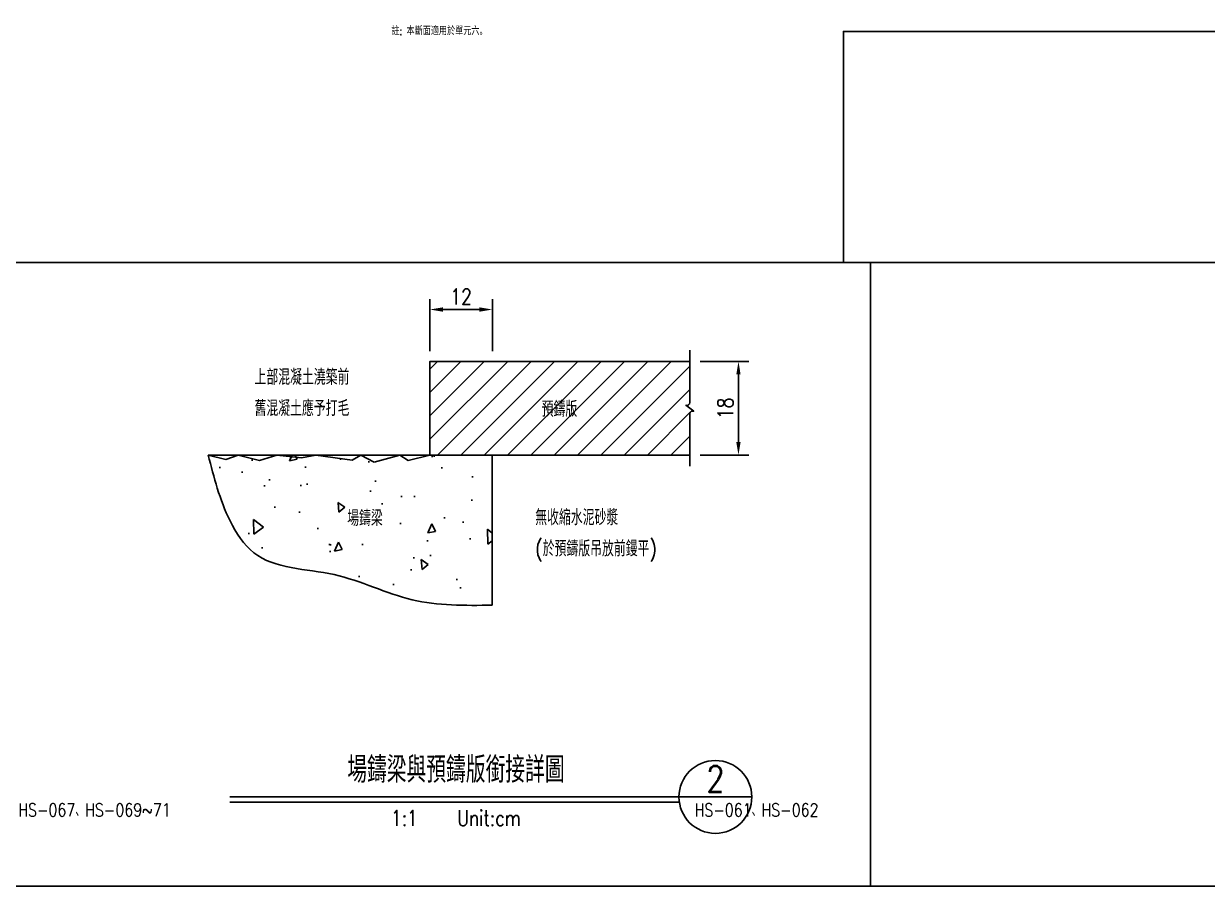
# Model space of a CAD drawing. Extents: x -791 to 13121, y -31587 to 2944.
# Drawn here: x 1371 to 3648, y -31587 to -29928 of the extents above; entities that cross this region are included whole.
import ezdxf
from ezdxf.enums import TextEntityAlignment as Align

# ---------------------------------------------------------------- set-up
doc = ezdxf.new("R2010")
doc.units = 0
doc.header["$LTSCALE"] = 0.05
doc.layers.get('Defpoints').update_dxf_attribs({"linetype": 'CONTINUOUS'})
for name, color, linetype in [('HB_0', 7, 'CONTINUOUS'), ('HB_DIM', 1, 'CONTINUOUS'), ('HB_SYMBOLS', 7, 'CONTINUOUS'), ('HB_TXT_CTEXT', 2, 'CONTINUOUS')]:
    doc.layers.add(name, color=color, linetype=linetype)
doc.styles.get("Standard").update_dxf_attribs({"font": 'ROMANS.shx', "width": 0.8, "bigfont": 'lchinap.shx'})
doc.linetypes.add('TRACKS', pattern='A,3.81,[130,ltypeshp.shx,S=6.35,R=0,X=0,Y=0],3.81', length=7.62)
doc.linetypes.add('ZIGZAG', pattern='A,0.00254,-5.08,[131,ltypeshp.shx,S=5.08,R=0,X=-5.08,Y=0],-10.16,[131,ltypeshp.shx,S=5.08,R=180,X=5.08,Y=0],-5.08', length=20.32254)
doc.dimstyles.new('10', dxfattribs={"dimscale": 10, "dimtxt": 3, "dimasz": 2.5, "dimexe": 2, "dimexo": 2, "dimgap": 1, "dimtad": 1, "dimdec": 0, "dimlfac": 0.1, "dimdsep": 46, "dimtxsty": 'Standard', "dimcen": 0, "dimclrt": 2, "dimadec": 0, "dimazin": 0, "dimtfac": 1, "dimtdec": 0, "dimtix": 1, "dimtmove": 2, "dimatfit": 3, "dimfxl": 0, "dimtolj": 1, "dimtzin": 0, "dimarcsym": 0})

# ---------------------------------------------------------------- blocks, each defined once
blk = doc.blocks.new('CA')
at = {"layer": 'HB_SYMBOLS', "color": 3, "linetype": 'Continuous'}
blk.add_line((0, 0), (14, 0), dxfattribs=at)
at = {"layer": 'HB_SYMBOLS', "color": 4, "linetype": 'Continuous'}
blk.add_circle((7, 0), 7, dxfattribs=at)
at = {"layer": 'HB_SYMBOLS', "color": 3, "linetype": 'Continuous', "width": 0.8}
blk.add_attdef('A', text='', height=5, dxfattribs=at).set_placement((7, 3.5), align=Align.MIDDLE)
at = {"layer": 'HB_SYMBOLS', "color": 1, "linetype": 'Continuous', "width": 0.8}
blk.add_attdef('HB2002', text='', height=2.5, dxfattribs=at).set_placement((7, -2.5), align=Align.MIDDLE)
blk = doc.blocks.new('*D748')
at = {"layer": 'Defpoints', "color": 0, "linetype": 'Continuous'}
for p in [(2652.2, -30577.7), (2652.2, -30757.7), (2745.7, -30757.7)]:
    blk.add_point(p, dxfattribs=at)
at = {"layer": 'HB_DIM', "color": 0, "linetype": 'Continuous', "lineweight": -2}
for p, q in [((2672.2, -30577.7), (2765.7, -30577.7)), ((2745.7, -30602.7), (2745.7, -30732.7)), ((2672.2, -30757.7), (2765.7, -30757.7))]:
    blk.add_line(p, q, dxfattribs=at)
at = {"layer": 'HB_DIM', "color": 0, "linetype": 'Continuous'}
for points in [[(2741.5, -30602.7), (2749.8, -30602.7), (2745.7, -30577.7)], [(2741.5, -30732.7), (2749.8, -30732.7), (2745.7, -30757.7)]]:
    blk.add_solid(points, dxfattribs=at)
at = {"layer": 'HB_DIM', "color": 2, "linetype": 'Continuous', "insert": (2720.7, -30667.7), "char_height": 30, "attachment_point": 5, "rotation": 90}
blk.add_mtext('\\A1;18', dxfattribs=at)
blk = doc.blocks.new('*D749')
at = {"layer": 'Defpoints', "color": 0, "linetype": 'Continuous'}
for p in [(2272.2, -30477.7), (2152.2, -30577.7), (2272.2, -30577.7)]:
    blk.add_point(p, dxfattribs=at)
at = {"layer": 'HB_DIM', "color": 0, "linetype": 'Continuous', "lineweight": -2}
for p, q in [((2152.2, -30557.7), (2152.2, -30457.7)), ((2272.2, -30557.7), (2272.2, -30457.7)), ((2177.2, -30477.7), (2247.2, -30477.7))]:
    blk.add_line(p, q, dxfattribs=at)
at = {"layer": 'HB_DIM', "color": 0, "linetype": 'Continuous'}
for points in [[(2177.2, -30473.5), (2177.2, -30481.9), (2152.2, -30477.7)], [(2247.2, -30473.5), (2247.2, -30481.9), (2272.2, -30477.7)]]:
    blk.add_solid(points, dxfattribs=at)
at = {"layer": 'HB_DIM', "color": 2, "linetype": 'Continuous', "insert": (2212.2, -30452.7), "char_height": 30, "attachment_point": 5}
blk.add_mtext('\\A1;12', dxfattribs=at)

msp = doc.modelspace()

# ---------------------------------------------------------------- hatches: boundary and pattern name
at = {"layer": 'HB_TXT_CTEXT', "linetype": 'Continuous'}
h = msp.add_hatch(dxfattribs=at)
h.set_pattern_fill('LINE', color=1, scale=10, angle=95.439279, style=0)
h.set_pattern_definition([(45, (-7637.85, -8412.81), (-22.45064, 22.45064), [])])
h.paths.add_polyline_path([(2652.176, -30577.675), (2152.176, -30577.675), (2152.176, -30757.675), (2272.176, -30757.675), (2652.176, -30757.675), (2652.176, -30678.475, -0.53281519), (2659.59, -30673.437), (2644.762, -30661.914, 0.52947274), (2652.176, -30656.875)])
h.paths.add_polyline_path([(2310.331, -30700.019), (2492.393, -30700.019), (2492.393, -30635.331), (2310.331, -30635.331)], flags=24)
h = msp.add_hatch(dxfattribs=at)
h.set_pattern_fill('AR-CONC', color=1, angle=95.439279, style=0)
h.set_pattern_definition([(95, (-7637.85, -6912.81), (140.09465, 117.5534), [19.05, -209.55]), (40, (-7637.85, -6912.8), (-160.0179, 110.177), [15.24, -167.64]), (145.451, (-7626.18, -6903.01), (-19.9222, 227.7302), [16.19, -178.09]), (91.1842, (-7673.77, -6876.89), (221.4102, 161.9534), [28.575, -314.325]), (141.6356, (-7655.32, -6863.4), (-7.0861, 342.8264), [24.285, -267.135]), (36.184, (-7673.77, -6876.9), (-7.0856, 342.8264), [22.86, -251.46]), (66, (-7646.83, -6867.91), (179.52055, 34.8953), [19.05, -209.55]), (11, (-7646.83, -6867.9), (-86.5399, 173.9412), [15.24, -167.64]), (116.4514, (-7631.87, -6865), (92.98, 208.8365), [16.19, -178.09]), (82.5, (-7637.85, -6912.81), (-57.60547, 61.97341), [0, -165.608, 0, -170.18, 0, -168.275]), (52.5, (-7637.85, -6912.81), (-23.58973, 118.087), [0, -97.028, 0, -161.798, 0, -64.135]), (12.5, (-7677.9, -6952.86), (99.92786, 91.8262), [0, -63.5, 0, -198.12, 0, -262.89]), (2.5, (-7695.86, -6970.82), (86.7639, 122.7224), [0, -82.55, 0, -131.572, 0, -186.69])])
edge = h.paths.add_edge_path()
edge.add_line((2272.176, -30839.869), (2226.916, -30777.868))
edge.add_line((2226.916, -30777.868), (2212.176, -30757.675))
edge.add_line((2212.176, -30757.675), (2152.176, -30757.675))
edge.add_line((2152.176, -30757.675), (1725.647, -30757.675))
edge.add_spline(control_points=[(1725.647, -30757.675), (1736.525, -30800.504), (1753.649, -30867.924), (1824.777, -30978.132), (1973.235, -30974.514), (2113.6, -31048.361), (2219.684, -31047.218), (2272.176, -31046.652)], knot_values=[0, 0, 0, 0, 1.33297547, 2.09835808, 3.69918292, 5.2774156, 6.82327879, 6.82327879, 6.82327879, 6.82327879], degree=3, periodic=0)
edge.add_line((2272.176, -31046.652), (2272.176, -30839.869))
h.paths.add_polyline_path([(2272.176, -30757.675), (2212.176, -30757.675), (2226.916, -30777.868), (2272.176, -30839.869)])
h.paths.add_polyline_path([(1915.234, -30909.889), (2139.296, -30909.889), (2139.296, -30845.202), (1915.234, -30845.202)], flags=24)

# ---------------------------------------------------------------- linework, layer by layer
at = {"layer": 'Defpoints', "color": 217}
msp.add_lwpolyline([(3945, -29942.5), (2947.5, -29942.5), (2947.5, -30387.5), (0, -30387.5), (0, -27625), (3945, -27625)], close=True, dxfattribs=at)
at = {"layer": 'Defpoints'}
for points in [[(0, -31587.5), (3000, -31587.5), (3000, -30387.5), (0, -30387.5), (0, -31587.5)], [(0, -31587.5), (5895, -31587.5), (5895, -30387.5), (0, -30387.5), (0, -31587.5)]]:
    msp.add_lwpolyline(points, dxfattribs=at)
at = {"layer": 'HB_0'}
for p, q in [((1725.647, -30757.675), (1759.793, -30766.424)), ((1759.793, -30766.424), (1782.97, -30757.675)), ((1782.97, -30757.675), (1824.172, -30768.483)), ((1824.172, -30768.483), (1857.65, -30757.675)), ((1857.65, -30757.675), (1905.033, -30763.336)), ((1905.033, -30763.336), (1932.844, -30757.675)), ((1932.844, -30757.675), (2002.374, -30767.453)), ((2002.374, -30767.453), (2019.37, -30757.675)), ((2019.37, -30757.675), (2044.607, -30771.571)), ((2044.607, -30771.571), (2094.565, -30757.675)), ((2094.565, -30757.675), (2110.016, -30768.483)), ((2110.016, -30768.483), (2152.176, -30757.675))]:
    msp.add_line(p, q, dxfattribs=at)
at = {"layer": 'HB_0', "color": 1, "linetype": 'TRACKS', "ltscale": 0.2}
msp.add_line((2152.176, -30757.675), (2272.176, -30757.675), dxfattribs=at)
at = {"layer": 'HB_0', "color": 1, "linetype": 'Continuous'}
msp.add_lwpolyline([(2652.176, -30556.075), (2652.176, -30656.875, -0.52947275), (2644.762, -30661.914), (2659.59, -30673.437, 0.53281519), (2652.176, -30678.475), (2652.176, -30779.275)], format="xyb", dxfattribs=at)
at = {"layer": 'HB_0', "linetype": 'Continuous'}
for points in [[(2652.176, -30577.675), (2152.176, -30577.675), (2152.176, -30757.675), (2652.176, -30757.675)], [(1725.647, -30757.675), (2072.176, -30757.675), (2152.176, -30757.675), (2272.176, -30757.675), (2272.176, -31046.652)]]:
    msp.add_lwpolyline(points, dxfattribs=at)
msp.add_spline([(1725.647, -30757.675), (1767.652, -30884.181), (1813.271, -30945.639), (1967.693, -30987.831), (2117.949, -31036.114), (2272.176, -31046.652)], degree=3, dxfattribs=at)
at = {"layer": 'HB_TXT_CTEXT', "color": 3, "linetype": 'Continuous'}
msp.add_line((1767.225, -31415.542), (2631.272, -31415.542), dxfattribs=at)
at = {"layer": 'HB_TXT_CTEXT', "color": 1, "linetype": 'Continuous'}
msp.add_line((1767.225, -31425.542), (2631.272, -31425.542), dxfattribs=at)
for points in [[(2057.748, -30757.675, 0, 8.333, 0), (2056.811, -30732.693, 0, 0, 0), (2052.119, -30607.675, 0, 0, 0), (2027.119, -30607.675, 0, 0, 0)], [(2212.176, -30757.675, 0, 8.333, 0), (2226.916, -30777.868, 0, 0, 0), (2299.774, -30877.675, 0, 0, 0), (2324.774, -30877.675, 0, 0, 0)]]:
    msp.add_lwpolyline(points, format="xyseb", dxfattribs=at)
at = {"layer": 'HB_TXT_CTEXT', "color": 3, "linetype": 'ZIGZAG', "ltscale": 0.3}
msp.add_lwpolyline([(2152.176, -30757.675), (1725.647, -30757.675)], dxfattribs=at)

# ---------------------------------------------------------------- block references
at = {"layer": 'HB_0', "linetype": 'Continuous'}
ref = msp.add_blockref('CA', (1045.754, -31415.542), dxfattribs=dict(at, xscale=10.00000000931323, yscale=10.00000000931323, zscale=10.00000000931323))
ref.add_attrib('HB2002', 'HS-064、HS-065、HS-067、HS-069~71', dxfattribs={"layer": 'HB_SYMBOLS', "color": 1, "linetype": 'Continuous', "height": 25, "width": 0.8}).set_placement((1378.059, -31440.542), align=Align.MIDDLE)
ref.add_attrib('A', '1', dxfattribs={"layer": 'HB_SYMBOLS', "color": 3, "linetype": 'Continuous', "height": 50, "width": 0.8}).set_placement((1115.754, -31380.542), align=Align.MIDDLE)
ref = msp.add_blockref('CA', (2631.272, -31415.542), dxfattribs=dict(at, xscale=10.00000000931323, yscale=10.00000000931323, zscale=10.00000000931323))
ref.add_attrib('HB2002', 'HS-061、HS-062', dxfattribs={"layer": 'HB_SYMBOLS', "color": 1, "linetype": 'Continuous', "height": 25, "width": 0.8}).set_placement((2780.438, -31440.542), align=Align.MIDDLE)
ref.add_attrib('A', '2', dxfattribs={"layer": 'HB_SYMBOLS', "color": 3, "linetype": 'Continuous', "height": 50, "width": 0.8}).set_placement((2701.272, -31380.542), align=Align.MIDDLE)

# ---------------------------------------------------------------- texts
at = {"layer": 'HB_0', "color": 2, "linetype": 'Continuous', "width": 0.8}
msp.add_text('註: 本斷面適用於單元六。', height=15, dxfattribs=at).set_placement((2078.066, -29942.028), align=Align.MIDDLE_LEFT)
at = {"layer": 'HB_TXT_CTEXT', "linetype": 'Continuous', "width": 0.8}
for s, p in [('上部混凝土澆築前', (1997.119, -30607.675)), ('舊混凝土應予打毛', (1997.119, -30667.675))]:
    msp.add_text(s, height=30, dxfattribs=at).set_placement(p, align=Align.MIDDLE_RIGHT)
for s, p in [('預鑄版', (2401.362, -30667.675)), ('場鑄梁', (2027.265, -30877.546)), ('1:1    Unit:cm', (2202.193, -31455.542))]:
    msp.add_text(s, height=30, dxfattribs=at).set_placement(p, align=Align.MIDDLE)
for s, p in [('無收縮水泥砂漿', (2354.774, -30877.675)), ('(於預鑄版吊放前鏝平)', (2354.774, -30937.675))]:
    msp.add_text(s, height=30, dxfattribs=at).set_placement(p, align=Align.MIDDLE_LEFT)
at = {"layer": 'HB_TXT_CTEXT', "color": 3, "linetype": 'Continuous', "width": 0.8}
msp.add_text('場鑄梁與預鑄版銜接詳圖', height=50, dxfattribs=at).set_placement((2202.193, -31360.542), align=Align.MIDDLE)

# ---------------------------------------------------------------- dimensions: what is measured, and where the dimension line sits
at = {"layer": 'HB_DIM', "linetype": 'Continuous'}
dim = msp.add_linear_dim(base=(2272.176, -30477.706), p1=(2152.176, -30577.675), p2=(2272.176, -30577.675), dimstyle='10', dxfattribs=at)
dim.commit()
dim.dimension.update_dxf_attribs({"geometry": '*D749', "text_midpoint": (2212.176, -30452.706)})
dim = msp.add_linear_dim(base=(2745.666, -30757.675), p1=(2652.176, -30577.675), p2=(2652.176, -30757.675), angle=90, dimstyle='10', dxfattribs=at)
dim.commit()
dim.dimension.update_dxf_attribs({"geometry": '*D748', "text_midpoint": (2720.666, -30667.675)})

doc.saveas('drawing.dxf')
